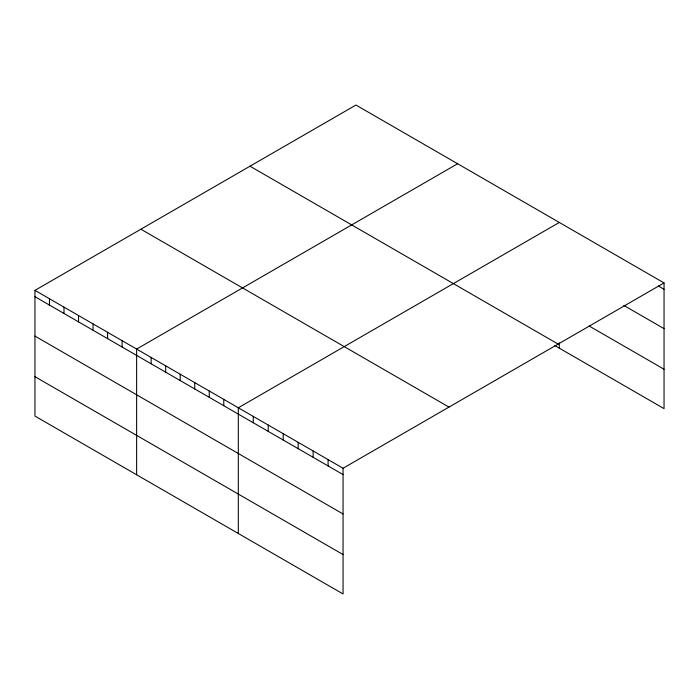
<?xml version="1.0" encoding="UTF-8"?>
<svg xmlns="http://www.w3.org/2000/svg" width="699" height="699" viewBox="0 0 699 699"><rect width="100%" height="100%" fill="white"/><g stroke="black" fill="none" stroke-linecap="round" stroke-linejoin="round"><path stroke-width="1.05" d="M34.95 290.365L343.06 468.251L343.06 593.958L34.95 416.071L34.95 290.365L355.94 105.042L664.05 282.929L664.05 408.635L554.753 345.533M457.618 163.749L136.628 349.072L136.628 474.77M559.296 222.448L238.307 407.77L238.307 533.477M343.06 468.251L664.05 282.929M658.441 286.022L664.05 289.264M623.831 305.437L664.05 328.661M589.222 326.04L664.05 369.238M250.015 166.205L558.125 344.083M140.875 229.211L448.985 407.098M34.95 296.699L343.06 474.586M34.95 336.088L343.06 513.975M34.95 376.674L343.06 554.56M559.296 342.833L559.296 348.154M328.093 459.61L328.093 465.945M313.126 450.969L313.126 457.303M298.167 442.336L298.167 448.671M283.2 433.695L283.2 440.029M268.233 425.053L268.233 431.388M253.265 416.412L253.265 422.746M223.776 399.382L223.776 405.717M209.254 391.003L209.254 397.338M194.724 382.615L194.724 388.95M180.202 374.227L180.202 380.562M165.68 365.839L165.68 372.174M151.15 357.451L151.15 363.786M122.098 340.684L122.098 347.019M107.576 332.296L107.576 338.631M93.054 323.908L93.054 330.243M78.524 315.529L78.524 321.863M64.002 307.141L64.002 313.475M49.472 298.753L49.472 305.087"/></g></svg>
